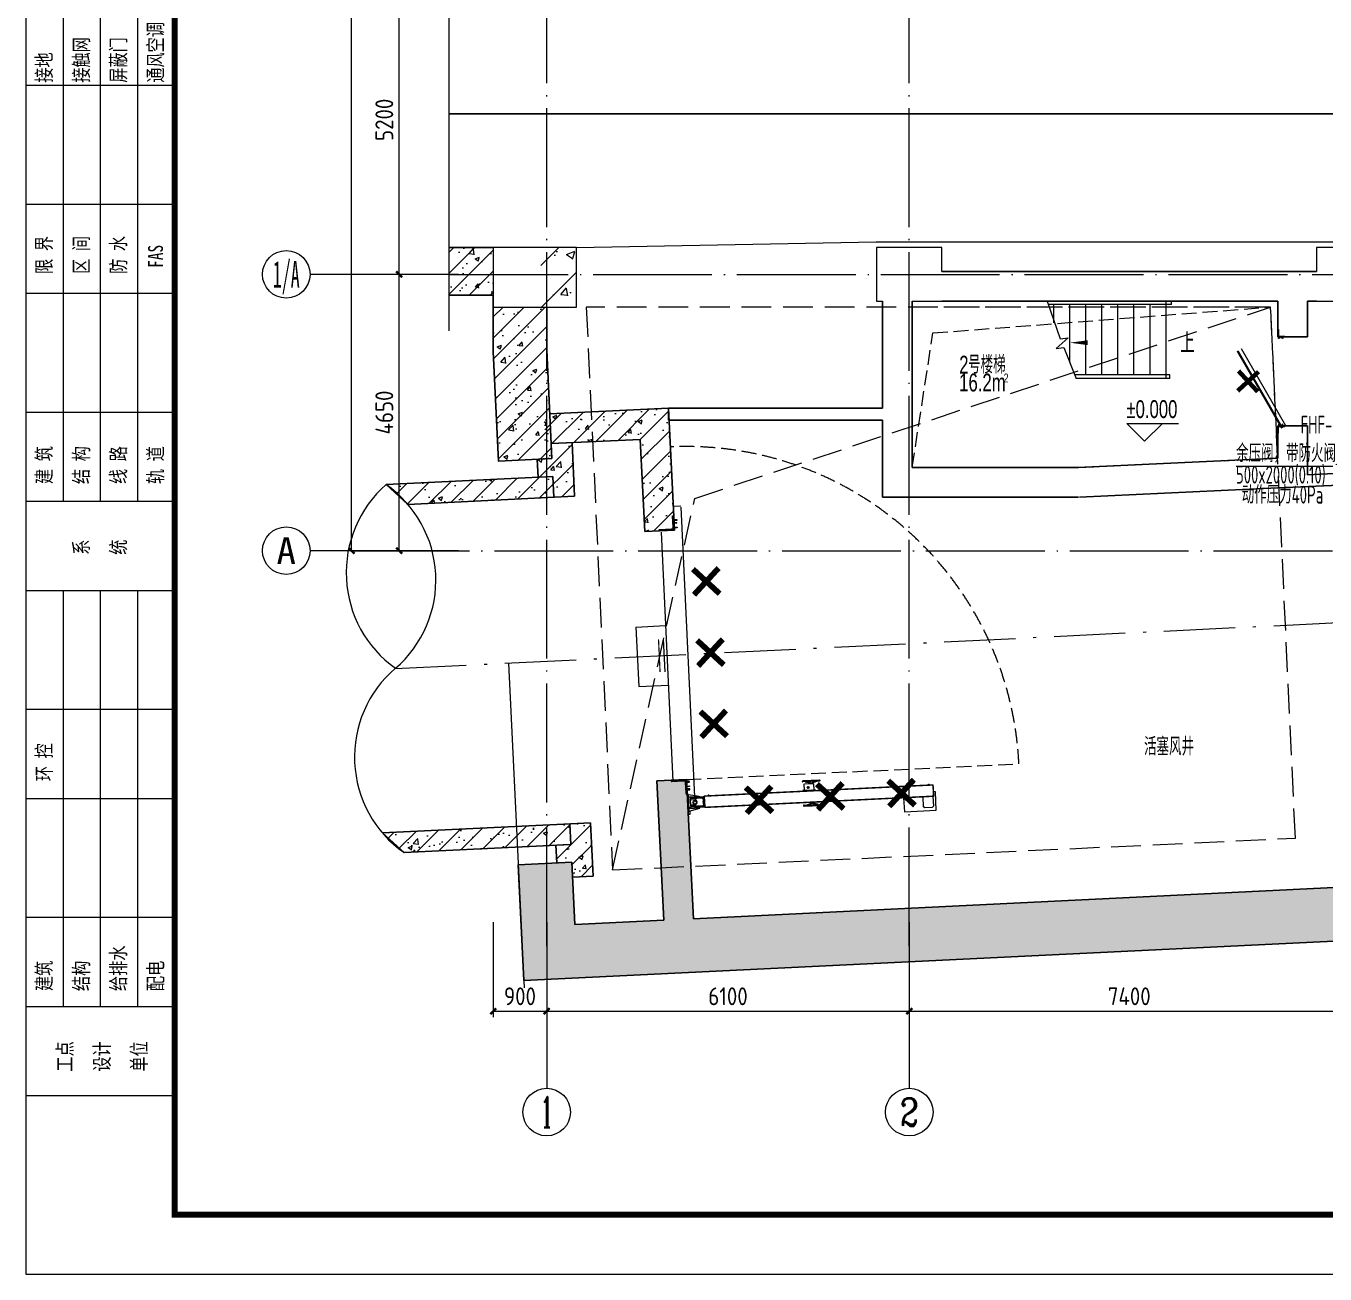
# Model space of a CAD drawing. Extents: x 4 to 13611208, y -605838 to 574722.
# Drawn here: x 13080323 to 13102177, y 405585 to 426585 of the extents above; entities that cross this region are included whole.
import ezdxf
from ezdxf.enums import TextEntityAlignment as Align

# ---------------------------------------------------------------- set-up
doc = ezdxf.new("R2010")
doc.units = 0
doc.header["$LTSCALE"] = 1000
doc.header["$MEASUREMENT"] = 0
for name, pattern in [('ACAD_ISO10W100', [18.5, 12, -3, 0.5, -3]), ('CONTINOUS', [0]), ('DASH', [0.35, 0.25, -0.1]), ('DOTE', [2.42, 2, -0.2, 0.02, -0.2])]:
    doc.linetypes.add(name, pattern=pattern)
for name, color, linetype, lineweight in [('000人防设备', 8, 'Continuous', 5), ('1-WALL-砼', 8, 'Continuous', 30), ('1-填充', 8, 'Continuous', 5), ('1-开孔（楼板）', 7, 'Continuous', 5), ('1-文字(房间名称)', 8, 'Continuous', 5), ('1-疏散平台', 8, 'CONTINOUS', 5), ('1-线路', 8, 'ACAD_ISO10W100', 5), ('1-预埋件', 8, 'Continuous', 5), ('3-站台板下排水沟', 8, 'Continuous', 5), ('COLUMN', 8, 'Continuous', 5), ('DIM_ELEV', 3, 'Continuous', 5), ('DOTE', 14, 'DOTE', 5), ('WINDOW', 8, 'Continuous', 5), ('给排水提孔洞', 5, 'Continuous', 5), ('设备-人防', 2, 'Continuous', 5)]:
    doc.layers.add(name, color=color, linetype=linetype, lineweight=lineweight)
doc.layers.add('0标记', color=1, linetype='Continuous', plot=False)
for name, color, linetype in [('AXIS', 3, 'Continuous'), ('AXIS_TEXT', 7, 'Continuous'), ('DIM_SYMB', 3, 'Continuous'), ('DUCT-X-P标注', 7, 'Continuous'), ('DUCT-X-S标注', 7, 'Continuous'), ('PUB_TEXT', 8, 'Continuous'), ('图框', 7, 'Continuous')]:
    doc.layers.add(name, color=color, linetype=linetype)
doc.styles.add('_TCH_AXIS', font='COMPLEX', dxfattribs={"bigfont": 'GBCBIG'})
doc.styles.add('_TCH_DIM', font='SIMPLEX', dxfattribs={"bigfont": 'GBCBIG'})
doc.styles.add('C', font='HZTXT_E', dxfattribs={"width": 0.7, "bigfont": 'HZTXT'})
doc.styles.add('COMPLEX', font='hztxt_e.shx', dxfattribs={"width": 0.6, "bigfont": 'HZTXT.shx'})
doc.styles.add('DIM_FONT', font='gbenor.shx', dxfattribs={"bigfont": 'gbcbig.shx'})
doc.styles.add('du', font='gbenor.shx', dxfattribs={"width": 0.8, "bigfont": 'hztxt.shx'})
doc.styles.add('宋体', font='')
doc.styles.add('宋体1', font='', dxfattribs={"width": 0.8})
doc.styles.get('宋体').set_extended_font_data('SimSun')
doc.styles.get('宋体1').set_extended_font_data('SimSun')
doc.dimstyles.new('_TCH_ARCH&&100', dxfattribs={"dimtxt": 300, "dimasz": 100, "dimexe": 100, "dimexo": 100, "dimgap": 100, "dimtad": 1, "dimdec": 0, "dimzin": 0, "dimdsep": 46, "dimtxsty": 'DIM_FONT', "dimblk": 'ARCHTICK', "dimcen": 0.09, "dimclrd": 3, "dimclre": 3, "dimclrt": 7, "dimaunit": 1, "dimazin": 2, "dimtfac": 1, "dimtdec": 0, "dimtix": 1, "dimtmove": 2, "dimatfit": 3, "dimfxl": 1, "dimtolj": 1, "dimtzin": 0, "dimlwd": 18, "dimlwe": 18, "dimarcsym": 0})
pattern_1 = [(45, (759740.45, 436566), (-176.7766953, 176.7766953), []), (50, (759740.45, 436566), (717.260183, -62.752135), [75, -825]), (355, (759740.45, 436566), (-138.751334, 752.192134), [60, -660]), (100.4514, (759800.2, 436560.8), (578.50938, 689.439542), [63.74019, -701.14211]), (46.1842, (759740.45, 436766), (1067.24105, -165.519014), [112.5, -1237.5]), (96.6356, (759829.4, 436752.2), (934.662706, 974.11787), [95.61029, -1051.713]), (351.1842, (759740.4, 436766), (934.66195, 974.1186), [90, -990]), (21, (759840.45, 436716), (596.907052, -402.61889), [75, -825]), (326, (759840.45, 436716), (243.31533, 725.150045), [60, -660]), (71.4514, (759890.2, 436682.45), (840.22263, 322.530497), [63.74019, -701.14211]), (37.5, (759740.45, 436566), (12.1598553, 332.893854), [0, -652, 0, -670, 0, -662.5]), (7.5, (759740.45, 436566), (263.069537, 394.411712), [0, -382, 0, -637, 0, -252.5]), (327.5, (759517.45, 436566), (533.822436, -22.554872), [0, -250, 0, -780, 0, -1035]), (317.5, (759417.45, 436566), (583.18617, 100.104982), [0, -325, 0, -518, 0, -735])]

# ---------------------------------------------------------------- blocks, each defined once
blk = doc.blocks.new('J门框')
blk.add_hatch(color=256).paths.add_polyline_path([(0, 480), (0, 0), (512, 0), (512, 30, 0.414214), (497, 45), (96, 45, -0.414214), (45, 96), (45, 465, 0.414214), (30, 480)])
blk.add_lwpolyline([(0, 0), (512, 0), (512, 30, 0.414214), (497, 45), (96, 45, -0.414214), (45, 96), (45, 465, 0.414214), (30, 480), (0, 480)], format="xyb", close=True)
for points in [[(0, 352), (-96, 352), (-96, 320), (0, 320)], [(0, 96), (-96, 96), (-96, 64), (0, 64)], [(0, 237), (-90, 225), (-90, 238), (0, 250)]]:
    blk.add_lwpolyline(points, close=True)
blk = doc.blocks.new('埋件')
at = {"layer": '1-预埋件', "const_width": 50}
for points in [[(0, -159), (0, 159)], [(-159, 0), (159, 0)]]:
    blk.add_lwpolyline(points, dxfattribs=at)
blk = doc.blocks.new('*X17')
at = {"color": 0}
for p, q in [((212.5, 108.2), (213.8, 109.5)), ((213.4, 107.3), (214.8, 108.7))]:
    blk.add_line(p, q, dxfattribs=at)
blk = doc.blocks.new('qujrfm001')
at = {"layer": '设备-人防', "color": 8}
for p, q in [((73347, 37226), (73068, 37226)), ((73347, 37207), (73068, 37207)), ((73104, 37207), (73178, 37184)), ((73116, 37207), (73172, 37190)), ((73178, 37207), (73178, 37190)), ((73237, 37184), (73178, 37184)), ((73178, 37184), (73178, 37177)), ((73178, 37177), (73207, 37177)), ((73182, 37173), (73178, 37173)), ((73178, 37173), (73178, 37163)), ((73237, 37173), (73181, 37173)), ((73184, 37173), (73184, 37177)), ((73186, 37206), (73186, 37200)), ((73237, 37177), (73207, 37177)), ((73228, 37206), (73228, 37200)), ((73231, 37173), (73231, 37177)), ((73311, 37207), (73237, 37184)), ((73237, 37190), (73237, 37207)), ((73237, 37177), (73237, 37184)), ((73237, 37163), (73237, 37173)), ((73299, 37207), (73243, 37190)), ((75281, 37213), (75102, 37174)), ((75102, 37174), (75102, 37156)), ((75302, 37266), (75266, 37266)), ((75266, 37266), (75266, 37216)), ((75266, 37216), (75302, 37216)), ((75274, 37213), (75274, 37216)), ((75274, 37214), (75302, 37214)), ((75302, 37213), (75274, 37213)), ((73141, 36962), (73141, 36973)), ((73141, 36962), (73357, 36962)), ((73146, 36958), (73141, 36962)), ((73168, 36958), (73146, 36958)), ((73172, 36962), (73168, 36958)), ((73172, 36857), (73172, 36962)), ((73197, 36962), (73201, 36958)), ((73197, 36962), (73197, 36962)), ((73236, 36958), (73201, 36958)), ((73240, 36962), (73236, 36958)), ((73326, 36962), (73326, 36857)), ((73326, 36962), (73330, 36958)), ((73330, 36958), (73353, 36958)), ((73353, 36958), (73357, 36962)), ((73357, 36962), (73357, 36973)), ((75023, 37117), (75023, 37131)), ((75023, 37061), (75023, 37075)), ((75023, 37004), (75023, 37018)), ((75102, 36970), (75102, 36980)), ((75281, 36931), (75102, 36970)), ((73068, 36816), (73207, 36816)), ((73068, 36797), (73347, 36797)), ((73104, 36816), (73178, 36839)), ((73116, 36816), (73172, 36833)), ((73178, 36846), (73207, 36846)), ((73178, 36846), (73178, 36839)), ((73237, 36839), (73178, 36839)), ((73178, 36833), (73178, 36816)), ((73319, 36850), (73179, 36850)), ((73184, 36850), (73184, 36846)), ((73186, 36816), (73186, 36823)), ((73237, 36846), (73207, 36846)), ((73207, 36816), (73347, 36816)), ((73228, 36816), (73228, 36823)), ((73231, 36850), (73231, 36846)), ((73237, 36839), (73237, 36846)), ((73311, 36816), (73237, 36839)), ((73237, 36816), (73237, 36833)), ((73299, 36816), (73243, 36833))]:
    blk.add_line(p, q, dxfattribs=at)
at = {"layer": '设备-人防', "color": 8, "extrusion": (0, 0, -1)}
blk.add_line((73143, 37207), (73116, 37207), dxfattribs=at)
at = {"layer": '设备-人防', "color": 8}
for points in [[(71667, 37163), (71667, 37399), (71129, 37399), (71129, 37092), (71163, 37092)], [(75033, 36980), (75016, 36980), (75016, 37156), (75033, 37156)], [(75281, 37167), (75102, 37167), (75102, 37156)], [(75248, 37153), (75281, 37153)], [(75016, 36987), (75040, 36987), (75040, 37149), (75016, 37149)], [(75016, 37117), (75040, 37117), (75040, 37131), (75016, 37131)], [(75016, 37075), (75040, 37075), (75040, 37061), (75016, 37061)], [(75016, 37018), (75040, 37018), (75040, 37004), (75016, 37004)], [(75040, 37128), (75040, 37142)], [(75040, 37142), (75241, 37142), (75241, 37128), (75040, 37128)], [(75040, 37008), (75241, 37008), (75241, 36994), (75040, 36994)], [(75040, 36994), (75040, 37008)], [(75281, 36977), (75102, 36977), (75102, 36980)], [(75248, 37132), (75248, 36998)]]:
    blk.add_lwpolyline(points, dxfattribs=at)
at = {"layer": '设备-人防', "color": 8, "const_width": 25}
blk.add_lwpolyline([(71234, 36973), (71234, 36961, -1), (71232, 36961), (71232, 36973), (71170, 36973), (71170, 36980), (71163, 36980), (71163, 37156), (71170, 37156), (71170, 37163), (75009, 37163), (75009, 37156), (75016, 37156), (75016, 36980), (75009, 36980), (75009, 36973), (74947, 36973), (74947, 36961, -1), (74944, 36961), (74944, 36973)], format="xyb", close=True, dxfattribs=at)
at = {"layer": '设备-人防', "color": 8}
for points in [[(71174, 37163), (71174, 37332), (71196, 37350), (71320, 37350), (71341, 37332), (71341, 37163)], [(75298, 36931), (75298, 37213), (75281, 37213), (75281, 36931)]]:
    blk.add_lwpolyline(points, close=True, dxfattribs=at)
blk.add_lwpolyline([(75033, 37149), (75033, 37156), (75245, 37156, -0.414214), (75248, 37152), (75248, 37111, -0.414214), (75245, 37107), (75178, 37107, 0.414214), (75142, 37072), (75142, 37064, 0.414214), (75178, 37028), (75245, 37028, -0.414214), (75248, 37025), (75248, 36983, -0.414214), (75245, 36980), (75033, 36980), (75033, 36987)], format="xyb", dxfattribs=at)
for centre, radius in [((75178, 37072), 33.5), ((75178, 37072), 26.4), ((73263, 36913), 18.3), ((73263, 36913), 12)]:
    blk.add_circle(centre, radius, dxfattribs=at)
for centre, radius, start, end in [((73068, 37216), 9.77, 90, 270), ((73175, 37200), 11.2, 253.2102, 0), ((73240, 37200), 11.2, 180, 286.7898), ((73347, 37216), 9.77, 270, 90), ((75178, 37072), 81, 330.4082, 29.5918), ((73068, 36807), 9.77, 90, 270), ((73175, 36823), 11.2, 0, 106.7898), ((73239, 36823), 11.2, 73.2102, 180), ((73347, 36807), 9.77, 270, 90)]:
    blk.add_arc(centre, radius, start, end, dxfattribs=at)
at = {"layer": '设备-人防', "color": 8, "extrusion": (0, 0, -1)}
for centre, start, end in [((-73179, 36857), 270, 0), ((-73319, 36857), 180, 270)]:
    blk.add_arc(centre, 6.98, start, end, dxfattribs=at)
at = {"layer": '设备-人防', "color": 8, "extrusion": (0, 0, -1), "xscale": 10.57142857142857, "yscale": 10.57142857142857, "zscale": -10.57142857142857, "rotation": 180}
blk.add_blockref('*X17', (-71004, 38059), dxfattribs=at)
blk = doc.blocks.new('_ArchTick')
at = {"color": 0, "linetype": 'ByBlock', "const_width": 0.4}
blk.add_lwpolyline([(-0.5, -0.5), (0.5, 0.5)], dxfattribs=at)
blk = doc.blocks.new('*D2284')
at = {"layer": 'AXIS', "color": 3, "lineweight": 18, "transparency": 16777216}
for p, q in [((13087501, 422406), (13086501, 422406)), ((13086601, 417756), (13086601, 422406)), ((13087501, 417756), (13086501, 417756))]:
    blk.add_line(p, q, dxfattribs=at)
at = {"layer": 'AXIS', "color": 3, "lineweight": 18, "transparency": 16777216, "xscale": 100, "yscale": 100, "zscale": 100}
for p, rotation in [((13086601, 422406), 90), ((13086601, 417756), 270)]:
    blk.add_blockref('_ArchTick', p, dxfattribs=dict(at, rotation=rotation))
at = {"layer": 'AXIS', "color": 7, "transparency": 16777216, "insert": (13086351, 420081), "char_height": 300, "attachment_point": 5, "rotation": 90, "style": 'DIM_FONT'}
blk.add_mtext('\\A1;4650', dxfattribs=at)
blk = doc.blocks.new('*D2285')
at = {"layer": 'AXIS', "color": 3, "lineweight": 18, "transparency": 16777216}
for p, q in [((13087501, 427606), (13086501, 427606)), ((13086601, 422406), (13086601, 427606)), ((13087501, 422406), (13086501, 422406))]:
    blk.add_line(p, q, dxfattribs=at)
at = {"layer": 'AXIS', "color": 3, "lineweight": 18, "transparency": 16777216, "xscale": 100, "yscale": 100, "zscale": 100}
for p, rotation in [((13086601, 427606), 90), ((13086601, 422406), 270)]:
    blk.add_blockref('_ArchTick', p, dxfattribs=dict(at, rotation=rotation))
at = {"layer": 'AXIS', "color": 7, "transparency": 16777216, "insert": (13086351, 425006), "char_height": 300, "attachment_point": 5, "rotation": 90, "style": 'DIM_FONT'}
blk.add_mtext('\\A1;5200', dxfattribs=at)
blk = doc.blocks.new('*D2288')
at = {"layer": 'AXIS', "color": 3, "lineweight": 18, "transparency": 16777216}
for p, q in [((13087501, 437456), (13085701, 437456)), ((13085801, 417756), (13085801, 437456)), ((13087501, 417756), (13085701, 417756))]:
    blk.add_line(p, q, dxfattribs=at)
at = {"layer": 'AXIS', "color": 3, "lineweight": 18, "transparency": 16777216, "xscale": 100, "yscale": 100, "zscale": 100}
for p, rotation in [((13085801, 437456), 90), ((13085801, 417756), 270)]:
    blk.add_blockref('_ArchTick', p, dxfattribs=dict(at, rotation=rotation))
at = {"layer": 'AXIS', "color": 7, "transparency": 16777216, "insert": (13085551, 427606), "char_height": 300, "attachment_point": 5, "rotation": 90, "style": 'DIM_FONT'}
blk.add_mtext('\\A1;19700', dxfattribs=at)
blk = doc.blocks.new('*D2289')
at = {"layer": 'AXIS', "color": 3, "lineweight": 18, "transparency": 16777216}
for p, q in [((13088183, 411508), (13088183, 409908)), ((13089083, 411508), (13089083, 409908)), ((13088183, 410008), (13089083, 410008))]:
    blk.add_line(p, q, dxfattribs=at)
at = {"layer": 'AXIS', "color": 3, "lineweight": 18, "transparency": 16777216, "xscale": 100, "yscale": 100, "zscale": 100, "rotation": 180}
blk.add_blockref('_ArchTick', (13088183, 410008), dxfattribs=at)
at = {"layer": 'AXIS', "color": 3, "lineweight": 18, "transparency": 16777216, "xscale": 100, "yscale": 100, "zscale": 100}
blk.add_blockref('_ArchTick', (13089083, 410008), dxfattribs=at)
at = {"layer": 'AXIS', "color": 7, "transparency": 16777216, "insert": (13088633, 410258), "char_height": 300, "attachment_point": 5, "style": 'DIM_FONT'}
blk.add_mtext('\\A1;900', dxfattribs=at)
blk = doc.blocks.new('*D2290')
at = {"layer": 'AXIS', "color": 3, "lineweight": 18, "transparency": 16777216}
for p, q in [((13089083, 411508), (13089083, 409908)), ((13095183, 411508), (13095183, 409908)), ((13089083, 410008), (13095183, 410008))]:
    blk.add_line(p, q, dxfattribs=at)
at = {"layer": 'AXIS', "color": 3, "lineweight": 18, "transparency": 16777216, "xscale": 100, "yscale": 100, "zscale": 100, "rotation": 180}
blk.add_blockref('_ArchTick', (13089083, 410008), dxfattribs=at)
at = {"layer": 'AXIS', "color": 3, "lineweight": 18, "transparency": 16777216, "xscale": 100, "yscale": 100, "zscale": 100}
blk.add_blockref('_ArchTick', (13095183, 410008), dxfattribs=at)
at = {"layer": 'AXIS', "color": 7, "transparency": 16777216, "insert": (13092133, 410258), "char_height": 300, "attachment_point": 5, "style": 'DIM_FONT'}
blk.add_mtext('\\A1;6100', dxfattribs=at)
blk = doc.blocks.new('*D2291')
at = {"layer": 'AXIS', "color": 3, "lineweight": 18, "transparency": 16777216}
for p, q in [((13095183, 411508), (13095183, 409908)), ((13102583, 411508), (13102583, 409908)), ((13095183, 410008), (13102583, 410008))]:
    blk.add_line(p, q, dxfattribs=at)
at = {"layer": 'AXIS', "color": 3, "lineweight": 18, "transparency": 16777216, "xscale": 100, "yscale": 100, "zscale": 100, "rotation": 180}
blk.add_blockref('_ArchTick', (13095183, 410008), dxfattribs=at)
at = {"layer": 'AXIS', "color": 3, "lineweight": 18, "transparency": 16777216, "xscale": 100, "yscale": 100, "zscale": 100}
blk.add_blockref('_ArchTick', (13102583, 410008), dxfattribs=at)
at = {"layer": 'AXIS', "color": 7, "transparency": 16777216, "insert": (13098883, 410258), "char_height": 300, "attachment_point": 5, "style": 'DIM_FONT'}
blk.add_mtext('\\A1;7400', dxfattribs=at)
blk = doc.blocks.new('_AXISO')
blk.add_circle((0, 0), 0.5)
at = {"layer": 'AXIS_TEXT', "style": 'COMPLEX', "width": 1.041667}
blk.add_attdef('A', text='', height=0.56, dxfattribs=at).set_placement((-0.25, -0.28), (0.25, -0.28), align=Align.FIT)
blk = doc.blocks.new('$DorLib2D$00000194')
at = {"color": 0}
blk.add_line((-0.5, 0.075), (0.366, 0.575), dxfattribs=at)
at = {"color": 0, "const_width": 0.025}
blk.add_lwpolyline([(-0.525, 0.118), (0.341, 0.618)], dxfattribs=at)
blk = doc.blocks.new('hql')
at = {"color": 7}
for p, q in [((625, 41000), (625, 13000)), ((1250, 41000), (1250, 13000)), ((1875, 41000), (1875, 13000)), ((0, 20000), (2500, 20000)), ((0, 18000), (2500, 18000)), ((0, 16500), (2500, 16500)), ((0, 14500), (2500, 14500)), ((0, 13000), (2500, 13000)), ((0, 11500), (2500, 11500)), ((625, 11500), (625, 4500)), ((1250, 11500), (1250, 4500)), ((1875, 11500), (1875, 4500)), ((0, 9500), (2500, 9500)), ((0, 8000), (2500, 8000)), ((0, 6000), (2500, 6000)), ((0, 4500), (2500, 4500)), ((0, 3000), (2500, 3000))]:
    blk.add_line(p, q, dxfattribs=at)
at = {"color": 7, "style": '宋体1', "width": 0.75}
for s, p in [('通风空调', (2304, 20042)), ('接触网', (1054, 20042)), ('屏蔽门', (1679, 20042)), ('接地', (429, 20042)), ('限 界', (429, 16825)), ('区 间', (1054, 16825)), ('防 水', (1679, 16825)), ('FAS', (2304, 16930)), ('建 筑', (429, 13289)), ('结 构', (1054, 13289)), ('线 路', (1679, 13289)), ('轨 道', (2304, 13289)), ('系', (1054, 12099)), ('统', (1679, 12099)), ('环 控', (429, 8289)), ('给排水', (1679, 4758)), ('建筑', (429, 4758)), ('结构', (1054, 4758)), ('配电', (2304, 4758)), ('工点', (778, 3403)), ('设计', (1403, 3403)), ('单位', (2028, 3403))]:
    blk.add_text(s, height=250, rotation=90, dxfattribs=at).set_placement(p)
blk = doc.blocks.new('图框框')
at = {"layer": '图框', "color": 1, "linetype": 'Continuous', "ltscale": 10}
blk.add_lwpolyline([(0, -42000), (59400, -42000), (59400, 0), (0, 0)], close=True, dxfattribs=at)

msp = doc.modelspace()

# ---------------------------------------------------------------- hatches: boundary and pattern name
at = {"layer": '1-填充'}
h = msp.add_hatch(dxfattribs=at)
h.set_pattern_fill('钢筋混凝土', color=8, scale=100, style=0)
h.set_pattern_definition(pattern_1)
h.paths.add_polyline_path([(13087443.1, 422405.7), (13087443.1, 422055.7), (13088182.6, 422055.7), (13088182.6, 422405.7)])
h.paths.add_polyline_path([(13087443.1, 422855.7), (13087443.1, 422405.7), (13088182.6, 422405.7), (13088182.6, 422855.7)])
h = msp.add_hatch(dxfattribs=at)
h.set_pattern_fill('钢筋混凝土', color=8, scale=200, style=0)
h.set_pattern_definition([(45, (759740.45, 436566), (-353.55339, 353.55339), []), (50, (759740.4, 436566), (1434.52037, -125.50427), [150, -1650]), (355, (759740.4, 436566), (-277.50267, 1504.38427), [120, -1320]), (100.4514, (759860, 436555.5), (1157.01876, 1378.87908), [127.48038, -1402.28422]), (46.1842, (759740.4, 436966), (2134.4821, -331.03803), [225, -2475]), (96.6356, (759918.3, 436938.4), (1869.3254, 1948.23574), [191.22058, -2103.426]), (351.1842, (759740.4, 436966), (1869.3239, 1948.2372), [180, -1980]), (21, (759940.4, 436866), (1193.8141, -805.23778), [150, -1650]), (326, (759940.4, 436866), (486.63066, 1450.30009), [120, -1320]), (71.4514, (760040, 436798.9), (1680.44526, 645.061), [127.48038, -1402.28422]), (37.5, (759740.45, 436566), (24.31971, 665.787708), [0, -1304, 0, -1340, 0, -1325]), (7.5, (759740.45, 436566), (526.139075, 788.823424), [0, -764, 0, -1274, 0, -505]), (327.5, (759294.45, 436566), (1067.644872, -45.109743), [0, -500, 0, -1560, 0, -2070]), (317.5, (759094.4, 436566), (1166.37234, 200.209965), [0, -650, 0, -1036, 0, -1470])])
h.paths.add_polyline_path([(13089582.6, 422855.7), (13088982.6, 422855.7), (13088982.6, 422405.7), (13089582.6, 422405.7)])
h.paths.add_polyline_path([(13089582.6, 422405.7), (13088982.6, 422405.7), (13088982.6, 421755.7), (13089582.6, 421755.7)])
h = msp.add_hatch(dxfattribs=at)
h.set_pattern_fill('钢筋混凝土', color=8, scale=100, style=0)
h.set_pattern_definition([(45, (1381301.42, 375351.5), (-176.7766953, 176.7766953), []), (50, (1381301.4, 375351.5), (717.260183, -62.752135), [75, -825]), (355, (1381301.4, 375351.5), (-138.751334, 752.192134), [60, -660]), (100.4514, (1381361.2, 375346.3), (578.50938, 689.439542), [63.74019, -701.14211]), (46.1842, (1381301.4, 375551.5), (1067.24105, -165.519014), [112.5, -1237.5]), (96.6356, (1381390.4, 375537.7), (934.66271, 974.11787), [95.61029, -1051.713]), (351.1842, (1381301.4, 375551.5), (934.66195, 974.1186), [90, -990]), (21, (1381401.4, 375501.5), (596.907052, -402.61889), [75, -825]), (326, (1381401.4, 375501.5), (243.31533, 725.150045), [60, -660]), (71.4514, (1381451.16, 375467.95), (840.22263, 322.530497), [63.74019, -701.14211]), (37.5, (1381301.42, 375351.5), (12.1598553, 332.893854), [0, -652, 0, -670, 0, -662.5]), (7.5, (1381301.4, 375351.5), (263.069537, 394.411712), [0, -382, 0, -637, 0, -252.5]), (327.5, (1381078.42, 375351.5), (533.822436, -22.554872), [0, -250, 0, -780, 0, -1035]), (317.5, (1380978.4, 375351.5), (583.18617, 100.104982), [0, -325, 0, -518, 0, -735])])
h.paths.add_polyline_path([(13088272.6, 419262.6), (13088182.6, 421105.7), (13088182.6, 421855.7), (13089082.6, 421855.7), (13089082.6, 421127.7), (13089171.5, 419305)])
h = msp.add_hatch(dxfattribs=at)
h.set_pattern_fill('钢筋混凝土', color=8, scale=100, style=0)
h.set_pattern_definition(pattern_1)
h.paths.add_polyline_path([(13089061.8, 419552.1), (13089038.2, 420052.6), (13091132.6, 420151.6), (13091235.9, 418103.9), (13090733.1, 418080.3), (13090657.6, 419627.6)])
h = msp.add_hatch(dxfattribs=at)
h.set_pattern_fill('钢筋混凝土', color=8, scale=100, style=0)
h.set_pattern_definition(pattern_1)
h.paths.add_polyline_path([(13089186.2, 419005), (13086379.9, 418868), (13086747.4, 418535.5), (13089203.3, 418655.4)])
h.paths.add_polyline_path([(13089508.9, 419573.4), (13089159.3, 419556.9), (13089171.5, 419305), (13088921.8, 419293.2), (13088936.5, 418992.8), (13089186.2, 419005), (13089203.3, 418655.4), (13089552.9, 418672.5)])
h = msp.add_hatch(dxfattribs=at)
h.set_pattern_fill('钢筋混凝土', color=8, scale=100, style=0)
h.set_pattern_definition(pattern_1)
h.paths.add_polyline_path([(13114807.2, 411795.9), (13114806.3, 412997.3), (13103523.1, 412446.4), (13103537.7, 412146.7), (13091552, 411561.5), (13091437.4, 413907.9), (13090938, 413884.3), (13091052.6, 411537.1), (13089554.4, 411464), (13089503.2, 412513.2), (13088604.2, 412469.7), (13088699.4, 410521.2)])
h = msp.add_hatch(dxfattribs=at)
h.set_pattern_fill('钢筋混凝土', color=8, scale=100, style=0)
h.set_pattern_definition(pattern_1)
h.paths.add_polyline_path([(13089471.5, 413161.9), (13089371.6, 413157.1), (13086318.2, 413008), (13086682.3, 412675.3), (13089488.6, 412812.4)])
h.paths.add_polyline_path([(13089822.1, 413179.1), (13089471.5, 413161.9), (13089488.6, 412812.4), (13089238.9, 412800.2), (13089253.5, 412501.1), (13089503.2, 412513.2), (13089515.4, 412263.4), (13089864.6, 412279.9)])

# ---------------------------------------------------------------- linework, layer by layer
at = {"color": 8}
for p, q in [((13091213.8, 418502.5), (13091338.6, 418508.4)), ((13091339.6, 418486.6), (13091569.8, 413613.8)), ((13091008.9, 418070.5), (13091207, 413875.2)), ((13090583.9, 416470.4), (13091083.3, 416494.7)), ((13090583.9, 416470.4), (13090631, 415471.5)), ((13090631, 415471.5), (13091130.5, 415495.8)), ((13091571.9, 413613.9), (13091447, 413608))]:
    msp.add_line(p, q, dxfattribs=at)
at = {"layer": '1-WALL-砼', "color": 8}
for p, q in [((13088182.6, 422855.7), (13087443.1, 422855.7)), ((13095732.6, 422455.7), (13101632.6, 422455.7)), ((13101632.6, 422455.7), (13102032.6, 422455.7)), ((13088182.6, 422055.7), (13087443.1, 422055.7)), ((13088182.6, 421105.7), (13088182.6, 422055.7)), ((13089082.6, 421125.3), (13089082.6, 421855.7)), ((13094732.6, 420151.6), (13094732.6, 421955.7)), ((13095232.6, 420051.6), (13095232.6, 421955.7)), ((13095732.6, 421955.7), (13101382.6, 421955.7)), ((13101382.6, 421355.7), (13101382.6, 421955.7)), ((13101882.6, 421355.7), (13101882.6, 421955.7)), ((13101882.6, 421955.7), (13102032.6, 421955.7)), ((13101382.6, 421355.7), (13101882.6, 421355.7)), ((13088182.6, 421105.7), (13088272.6, 419262.6)), ((13089082.4, 421130.1), (13089171.5, 419305)), ((13091132.6, 420151.6), (13089138.1, 420057.4)), ((13091132.6, 420151.6), (13091232.6, 418103.9)), ((13091132.6, 420151.6), (13094732.6, 420151.6)), ((13091132.6, 420151.6), (13091132.6, 419951.6)), ((13095232.6, 419155.7), (13095232.6, 420051.6)), ((13091132.6, 419951.6), (13094732.6, 419951.6)), ((13094732.6, 418655.7), (13094732.6, 419951.6)), ((13101382.6, 419312), (13101382.6, 419855.7)), ((13101382.6, 419855.7), (13101882.6, 419855.7)), ((13101882.6, 419073.4), (13101882.6, 419855.7)), ((13090657.6, 419627.6), (13089161.7, 419557)), ((13090657.6, 419627.6), (13090733.1, 418080.3)), ((13089508.9, 419573.2), (13089552.9, 418672.5)), ((13089171.5, 419305), (13088272.6, 419262.6)), ((13088921.8, 419293), (13088936.5, 418992.8)), ((13098020.4, 419155.5), (13101382.6, 419312)), ((13086379.9, 418868), (13089186.2, 419005)), ((13089186.2, 419005), (13089203.3, 418655.4)), ((13095232.6, 419155.7), (13098032.1, 419155.7)), ((13101882.6, 419035), (13103002.9, 419087.2)), ((13101882.6, 419035), (13101882.6, 419073.4)), ((13098043.7, 418656), (13101382.6, 418811.5)), ((13101382.6, 418811.5), (13103012.2, 418887.4)), ((13101382.6, 418811.5), (13101382.6, 418811.5)), ((13086747.4, 418535.5), (13089552.9, 418672.5)), ((13094732.6, 418655.7), (13098032.1, 418655.7)), ((13090733.1, 418080.3), (13091232.6, 418103.9)), ((13090938, 413884.3), (13091437.4, 413907.9)), ((13090938, 413884.3), (13091052.6, 411537.1)), ((13091437.4, 413907.9), (13091552, 411561.5)), ((13089371.6, 413157.1), (13086318.2, 413008)), ((13089371.6, 413157.1), (13089822.1, 413179.1)), ((13089488.6, 412812.4), (13089471.5, 413161.9)), ((13089864.6, 412279.9), (13089822.1, 413179.1))]:
    msp.add_line(p, q, dxfattribs=at)
at = {"layer": '1-WALL-砼'}
for p, q in [((13086682.3, 412675.3), (13089488.6, 412812.4)), ((13089253.5, 412501.1), (13089238.9, 412800.2)), ((13089503.2, 412513.2), (13088604.2, 412469.7)), ((13088604.2, 412469.7), (13088699.4, 410521.2)), ((13089503.2, 412513.2), (13089554.4, 411464)), ((13089864.6, 412279.9), (13089515.4, 412263.4)), ((13091552, 411561.5), (13103537.7, 412146.7)), ((13088699.4, 410521.2), (13114807.2, 411795.9)), ((13089554.4, 411464), (13091052.6, 411537.1))]:
    msp.add_line(p, q, dxfattribs=at)
at = {"layer": '1-填充', "color": 8}
msp.add_line((13086747.4, 418535.5), (13086379.9, 418868), dxfattribs=at)
at = {"layer": '1-填充'}
msp.add_line((13086682.3, 412675.3), (13086318.2, 413008), dxfattribs=at)
at = {"layer": '1-开孔（楼板）', "color": 8, "linetype": 'DASH', "ltscale": 2}
for points in [[(13101261.8, 421855.7), (13089749.4, 421855.7), (13090190.4, 412383.9), (13101678, 412918.8), (13101261.8, 421855.7)], [(13090190.4, 412383.9), (13091573.8, 418635.2), (13101261.5, 421855.7)]]:
    msp.add_lwpolyline(points, dxfattribs=at)
at = {"layer": '1-开孔（楼板）', "color": 8, "linetype": 'DASH'}
msp.add_lwpolyline([(13095232.6, 421855.7), (13095232.6, 419155.7), (13098032.1, 419155.7), (13101385.7, 419313.1), (13101261.5, 421855.7)], close=True, dxfattribs=at)
msp.add_lwpolyline([(13095232.6, 419155.7), (13095579.9, 421419.5), (13101261.5, 421855.7)], dxfattribs=at)
at = {"layer": '1-疏散平台'}
for p, q in [((13089582.6, 422855.8), (13094627.1, 422955.7)), ((13094627.1, 422955.7), (13114798.7, 422955.7))]:
    msp.add_line(p, q, dxfattribs=at)
at = {"layer": '1-线路', "color": 8, "linetype": 'ByBlock', "ltscale": 0.1}
msp.add_line((13088438.4, 415864.8), (13088705.3, 410400.1), dxfattribs=at)
at = {"layer": '1-线路', "color": 8, "ltscale": 0.1, "const_width": 30}
msp.add_lwpolyline([(13087443.1, 425105.7), (13114797.1, 425105.7)], dxfattribs=at)
at = {"layer": '1-线路', "color": 8, "ltscale": 0.1}
msp.add_lwpolyline([(13086531.1, 415771.7), (13114803.1, 417152)], dxfattribs=at)
at = {"layer": '3-站台板下排水沟', "color": 8, "linetype": 'DASH'}
msp.add_line((13091432.8, 413907.7), (13097026.8, 414167.3), dxfattribs=at)
msp.add_arc((13091432.8, 413907.7), 5600, 2.65772, 92.66609, dxfattribs=at)
at = {"layer": 'AXIS'}
for p, q in [((13087601.1, 422405.7), (13085101.1, 422405.7)), ((13087601.1, 417755.7), (13085101.1, 417755.7)), ((13089082.6, 410507), (13089082.6, 408709.7)), ((13095182.6, 410507), (13095182.6, 408709.7))]:
    msp.add_line(p, q, dxfattribs=at)
at = {"layer": 'COLUMN', "color": 8}
for p, q in [((13089582.6, 422855.7), (13088182.6, 422855.7)), ((13088182.6, 422855.7), (13088182.6, 421855.7)), ((13089582.6, 421855.7), (13089582.6, 422855.7)), ((13095732.6, 422855.7), (13094632.6, 422855.7)), ((13094632.6, 422855.7), (13094632.6, 421955.7)), ((13095732.6, 422455.7), (13095732.6, 422855.7)), ((13103132.6, 422855.7), (13102032.6, 422855.7)), ((13102032.6, 422855.7), (13102032.6, 422455.7)), ((13088182.6, 421855.7), (13089582.6, 421855.7)), ((13094632.6, 421955.7), (13094732.6, 421955.7)), ((13095232.6, 421955.7), (13095732.6, 421955.7)), ((13102032.6, 421955.7), (13103132.6, 421955.7))]:
    msp.add_line(p, q, dxfattribs=at)
at = {"layer": 'DIM_ELEV', "color": 8}
for p, q in [((13099367.6, 421955.7), (13097504.6, 421955.7)), ((13097504.6, 421955.7), (13097721.3, 421320.5)), ((13099595.1, 421955.7), (13097504.6, 421955.7)), ((13099595.1, 421895.7), (13097525.1, 421895.7)), ((13097612.6, 421589.2), (13097612.6, 421895.7)), ((13097882.6, 420922.3), (13097882.6, 421895.7)), ((13098152.6, 420715.7), (13098152.6, 421895.7)), ((13098422.6, 420715.7), (13098422.6, 421895.7)), ((13098692.6, 420715.7), (13098692.6, 421895.7)), ((13098962.6, 420715.7), (13098962.6, 421895.7)), ((13099232.6, 420715.7), (13099232.6, 421895.7)), ((13099502.6, 421955.7), (13099367.6, 421955.7)), ((13099502.6, 420655.7), (13099502.6, 421955.7)), ((13099595.1, 421895.7), (13099595.1, 421955.7)), ((13097855.3, 421337), (13097655.6, 421156.9)), ((13097655.6, 421156.9), (13097781.3, 421172.5)), ((13097721.3, 421320.5), (13097855.3, 421337)), ((13097781.3, 421172.5), (13097990.5, 420655.7)), ((13099565.1, 420715.7), (13097966.2, 420715.7)), ((13099565.1, 420655.7), (13099565.1, 420715.7)), ((13099337.6, 420655.7), (13097990.5, 420655.7)), ((13099565.1, 420655.7), (13097990.5, 420655.7)), ((13099502.6, 420655.7), (13099337.6, 420655.7)), ((13099141.9, 419598), (13098841.9, 419898)), ((13098841.9, 419898), (13099713.9, 419898)), ((13099141.9, 419598), (13099441.9, 419898))]:
    msp.add_line(p, q, dxfattribs=at)
at = {"layer": 'DIM_SYMB'}
msp.add_lwpolyline([(13087443.1, 421455.7), (13087443.1, 427493.2), (13087233.1, 427569.7), (13087653.1, 427643.7), (13087443.1, 427718.2), (13087443.1, 433755.7)], dxfattribs=at)
at = {"layer": 'DIM_SYMB', "color": 8}
msp.add_lwpolyline([(13099637.6, 421255.7, 0, 0, 0), (13097882.6, 421255.7, 0, 80, 0), (13098182.6, 421255.7, 0, 0, 0)], format="xyseb", dxfattribs=at)
at = {"layer": 'DIM_SYMB'}
for centre, radius, start, end in [((13087685.9, 417384.8), 1976.2, 131.36613, 234.45684), ((13085260.4, 417261.5), 1958.1, 310.69374, 55.12922), ((13087816.5, 414282.6), 1967.2, 130.57086, 234.78793)]:
    msp.add_arc(centre, radius, start, end, dxfattribs=at)
at = {"layer": 'DOTE', "color": 8, "linetype": 'DOTE'}
for p, q in [((13089082.6, 411101), (13089082.6, 440455.7)), ((13095182.6, 411101), (13095182.6, 440455.7)), ((13087443.1, 422405.7), (13114799.1, 422405.7)), ((13085782.6, 417755.7), (13114802.7, 417755.7))]:
    msp.add_line(p, q, dxfattribs=at)
at = {"layer": 'DUCT-X-P标注'}
msp.add_lwpolyline([(13100682, 419176.4), (13102335.4, 419176.4), (13102682.6, 419455.7)], dxfattribs=at)
at = {"layer": '图框', "color": 2}
msp.add_lwpolyline([(13080322.6, 405585), (13169422.6, 405585), (13169422.6, 447585), (13080322.6, 447585)], close=True, dxfattribs=at)
at = {"layer": '图框', "const_width": 100}
msp.add_lwpolyline([(13082822.6, 406585), (13168422.6, 406585), (13168422.6, 446585), (13082822.6, 446585)], close=True, dxfattribs=at)
at = {"layer": '给排水提孔洞', "color": 8, "ltscale": 0.2}
msp.add_line((13091044, 416267.5), (13091069.9, 415718.2), dxfattribs=at)
at = {"layer": '给排水提孔洞', "color": 8, "ltscale": 0.2, "const_width": 20}
msp.add_lwpolyline([(13090964, 416263.8), (13090990, 415714.4)], dxfattribs=at)

# ---------------------------------------------------------------- block references
at = {"layer": '000人防设备', "color": 8}
for p, xscale, yscale, zscale, rotation in [((13101380.4, 421352.3, 0), -0.25, 0.25, 0.25, 270), ((13101380.4, 419859.1, 0), 0.25, 0.25, 0.25, 270), ((13091232.6, 418103.9), -0.5, 0.5, 0.5, 2.70382125159597), ((13091432.8, 413907.7), 0.4999999999999999, 0.4999999999999999, 0.4999999999999999, 182.7038212515958)]:
    msp.add_blockref('J门框', p, dxfattribs=dict(at, xscale=xscale, yscale=yscale, zscale=zscale, rotation=rotation))
at = {"layer": '0标记', "xscale": 1.5}
msp.add_blockref('图框框', (13080322.6, 447585), dxfattribs=at)
at = {"layer": '1-预埋件', "color": 8}
for p, xscale, yscale, zscale, rotation in [((13100882.6, 420605.7), 1.497599999869243, 1.497599999869243, 1.497599999869243, 222.6261708408968), ((13091767.7, 417238.8), -1.919999999832362, 1.919999999832362, 1.919999999832362, 317.3738291591033), ((13091837.6, 416041.1), -1.919999999832362, 1.919999999832362, 1.919999999832362, 317.3738291591033), ((13091892.3, 414842.3), -1.919999999832362, 1.919999999832362, 1.919999999832362, 317.3738291591033), ((13095052.8, 413678.1), -1.919999999832362, 1.919999999832362, 1.919999999832362, 317.3738291591033), ((13092655.5, 413564.9), -1.919999999832362, 1.919999999832362, 1.919999999832362, 317.3738291591033), ((13093854.1, 413621.5), -1.919999999832362, 1.919999999832362, 1.919999999832362, 317.3738291591033)]:
    msp.add_blockref('埋件', p, dxfattribs=dict(at, xscale=xscale, yscale=yscale, zscale=zscale, rotation=rotation))
at = {"layer": 'AXIS'}
ref = msp.add_blockref('_AXISO', (13084701.1, 422405.7), dxfattribs=dict(at, xscale=800, yscale=800, zscale=800))
ref.add_attrib('A', '1/A', dxfattribs={"layer": 'AXIS_TEXT', "height": 452.55, "style": '宋体', "width": 0.46875}).set_placement((13084474.8, 422179.5), (13084927.3, 422179.5), align=Align.FIT)
ref = msp.add_blockref('_AXISO', (13084701.1, 417755.7), dxfattribs=dict(at, xscale=800, yscale=800, zscale=800))
ref.add_attrib('A', 'A', dxfattribs={"layer": 'AXIS_TEXT', "height": 452.9, "style": '宋体', "width": 1.022727}).set_placement((13084536.4, 417529.3), (13084865.7, 417529.3), align=Align.FIT)
ref = msp.add_blockref('_AXISO', (13089082.6, 408309.7), dxfattribs=dict(at, xscale=800, yscale=800, zscale=800))
ref.add_attrib('A', '1', dxfattribs={"layer": 'AXIS_TEXT', "height": 514.7, "style": '_TCH_AXIS'}).set_placement((13088972.3, 408052.3), (13089192.9, 408052.3), align=Align.FIT)
ref = msp.add_blockref('_AXISO', (13095182.6, 408309.7), dxfattribs=dict(at, xscale=800, yscale=800, zscale=800))
ref.add_attrib('A', '2', dxfattribs={"layer": 'AXIS_TEXT', "height": 465.9, "style": '_TCH_AXIS'}).set_placement((13095027.2, 408076.7), (13095337.9, 408076.7), align=Align.FIT)
at = {"layer": 'WINDOW', "color": 8, "xscale": 1500, "yscale": 1500, "zscale": 1500, "rotation": 90.00000000014217}
msp.add_blockref('$DorLib2D$00000194', (13101632.6, 420605.7), dxfattribs=at)
at = {"layer": '图框', "color": 1}
msp.add_blockref('hql', (13080322.6, 405587.5), dxfattribs=at)
at = {"layer": '设备-人防', "color": 8, "rotation": 182.7952566997535}
msp.add_blockref('qujrfm001', (13164857.4, 454214), dxfattribs=at)

# ---------------------------------------------------------------- texts
at = {"layer": '1-文字(房间名称)', "color": 8, "style": 'C', "width": 0.7}
for s, height, p in [('2', 300, (13096022.9, 420736.4)), ('号楼梯', 300, (13096172.9, 420736.4)), ('16.2m', 300, (13096022.9, 420436.4)), ('2', 150, (13096772.9, 420586.4))]:
    msp.add_text(s, height=height, dxfattribs=at).set_placement(p)
at = {"layer": 'DUCT-X-P标注', "style": 'du', "width": 0.7}
for s, p in [('余压阀，带防火阀', (13100680.9, 419245.6)), ('500x2000(0.10)', (13100679.7, 418885.4)), ('动作压力40Pa', (13100776.4, 418548.1))]:
    msp.add_text(s, height=300, dxfattribs=at).set_placement(p)
at = {"layer": 'DUCT-X-S标注', "style": 'du', "width": 0.7}
msp.add_text('FHF-A1214', height=300, dxfattribs=at).set_placement((13101766.1, 419725.5, 2600))
at = {"layer": 'PUB_TEXT', "color": 8, "style": '_TCH_DIM'}
msp.add_text('上', height=337.6, dxfattribs=at).set_placement((13099742.6, 421080.7))
at = {"layer": 'PUB_TEXT', "color": 8, "style": 'C', "width": 0.7}
for s, p in [('%%P0.000', (13098836.4, 419988)), ('活塞风井', (13099132.5, 414311.6))]:
    msp.add_text(s, height=300, dxfattribs=at).set_placement(p)

# ---------------------------------------------------------------- dimensions: what is measured, and where the dimension line sits
at = {"layer": 'AXIS'}
for p1, p2, distance, picture, middle in [((13087601.1, 417755.7), (13087601.1, 437455.7), 1800, '*D2288', (13085551.1, 427605.7)), ((13087601.1, 422405.7), (13087601.1, 427605.7), 1000, '*D2285', (13086351.1, 425005.7)), ((13087601.1, 417755.7), (13087601.1, 422405.7), 1000, '*D2284', (13086351.1, 420080.7)), ((13088182.6, 411607.8), (13089082.6, 411607.8), -1599.7, '*D2289', (13088632.6, 410258)), ((13089082.6, 411607.8), (13095182.6, 411607.8), -1599.7, '*D2290', (13092132.6, 410258)), ((13095182.6, 411607.8), (13102582.6, 411607.8), -1599.7, '*D2291', (13098882.6, 410258))]:
    dim = msp.add_aligned_dim(p1=p1, p2=p2, distance=distance, dimstyle='_TCH_ARCH&&100', dxfattribs=at)
    dim.commit()
    dim.dimension.update_dxf_attribs({"geometry": picture, "text_midpoint": middle})

doc.saveas('drawing.dxf')
